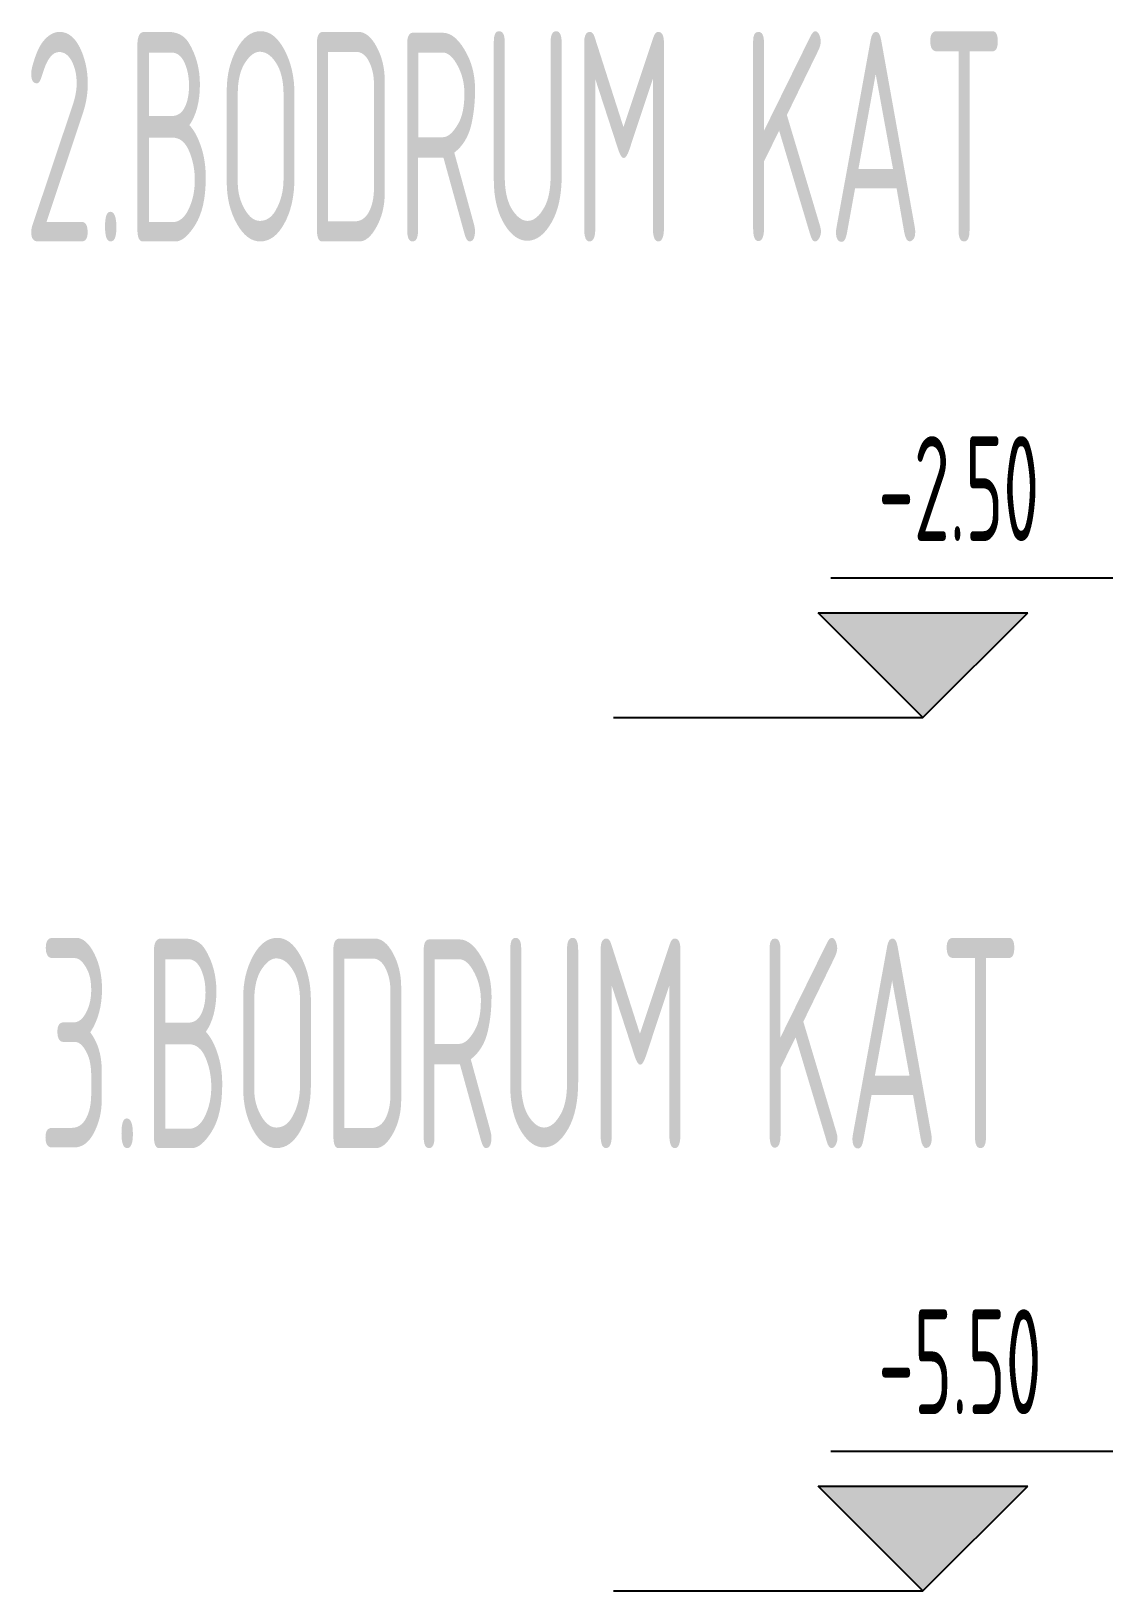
# Model space of a CAD drawing. Extents: x 41749 to 92598, y -24291 to 29432.
# Drawn here: x 44076.4 to 44153.8, y -23560.7 to -23449.1 of the extents above; entities that cross this region are included whole.
import ezdxf

# ---------------------------------------------------------------- set-up
doc = ezdxf.new("R2010")
doc.units = 0
doc.header["$MEASUREMENT"] = 0
doc.layers.add('ADAKENARI', color=7, linetype='CONTINUOUS')
doc.layers.add('SıVA', color=7, linetype='CONTINUOUS')
doc.styles.add('OLCU', font='isocpeur.ttf', dxfattribs={"width": 0.59})

# ---------------------------------------------------------------- blocks, each defined once
blk = doc.blocks.new('cv')
at = {"layer": 'SıVA', "linetype": 'ByBlock', "ltscale": 1.5}
for points in [[(33691.77271, -21866.44009), (33721.77271, -21896.44009), (33751.77271, -21866.44009)], [(33691.77271, -22116.44009), (33721.77271, -22146.44009), (33751.77271, -22116.44009)]]:
    blk.add_hatch(color=256, dxfattribs=at).paths.add_polyline_path(points)
at = {"layer": 'SıVA'}
for p, q in [((33695.36167, -21856.43423), (33776.12687, -21856.43423)), ((33721.77271, -21896.44009), (33691.77271, -21866.44009)), ((33691.77271, -21866.44009), (33751.77271, -21866.44009)), ((33721.77271, -21896.44009), (33751.77271, -21866.44009)), ((33633.20637, -21896.44009), (33721.77271, -21896.44009)), ((33633.20637, -21896.44009), (33721.77271, -21896.44009)), ((33695.36167, -22106.43423), (33776.12687, -22106.43423)), ((33721.77271, -22146.44009), (33691.77271, -22116.44009)), ((33691.77271, -22116.44009), (33751.77271, -22116.44009)), ((33721.77271, -22146.44009), (33751.77271, -22116.44009)), ((33633.20637, -22146.44009), (33721.77271, -22146.44009)), ((33633.20637, -22146.44009), (33721.77271, -22146.44009))]:
    blk.add_line(p, q, dxfattribs=at)
at = {"layer": 'SıVA', "style": 'OLCU', "width": 0.5}
for s, height, p in [('2.BODRUM KAT', 60, (33464.34339, -21760.10847)), ('-2.50', 30, (33708.98298, -21845.85813)), ('3.BODRUM KAT', 60, (33468.43673, -22019.69112)), ('-5.50', 30, (33708.98298, -22095.85813))]:
    blk.add_text(s, height=height, dxfattribs=at).set_placement(p)

msp = doc.modelspace()

# ---------------------------------------------------------------- block references
at = {"layer": 'ADAKENARI', "xscale": 0.25, "yscale": 0.25, "zscale": 0.25}
msp.add_blockref('cv', (35709.76185, -18024.07549), dxfattribs=at)

doc.saveas('drawing.dxf')
